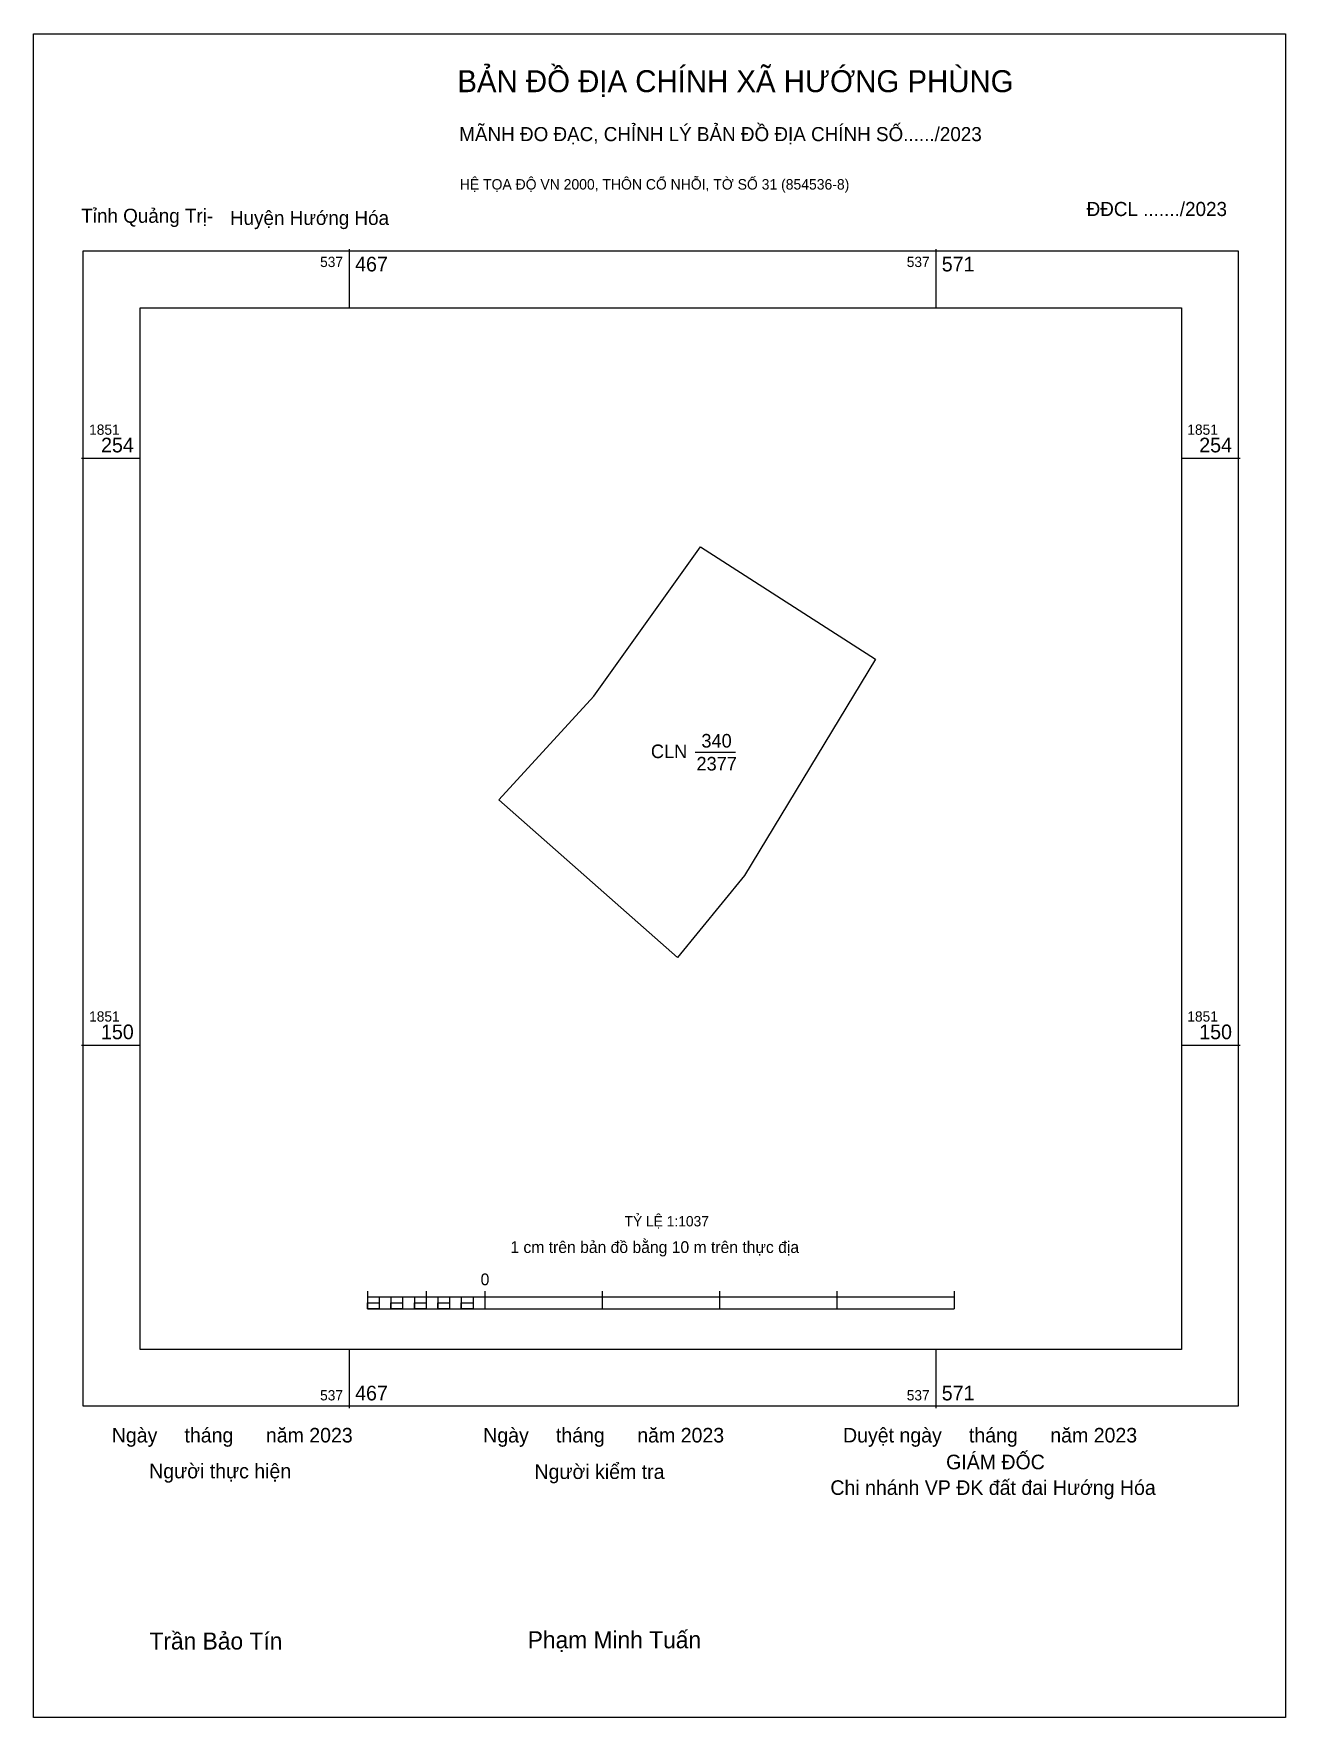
# Model space of a CAD drawing. Extents: x 537412 to 537633, y 1851032 to 1851329.
import ezdxf

# ---------------------------------------------------------------- set-up
doc = ezdxf.new("R2010")
doc.units = 0
for name, color, linetype in [('Level 10', 7, 'Continuous'), ('Level 13', 7, 'Continuous'), ('Level 15', 7, 'Continuous'), ('Level 6', 7, 'Continuous'), ('Level 62', 7, 'Continuous'), ('Level 63', 7, 'Continuous'), ('Level 9', 7, 'Continuous')]:
    doc.layers.add(name, color=color, linetype=linetype)

msp = doc.modelspace()

# ---------------------------------------------------------------- linework, layer by layer
at = {"layer": 'Level 10'}
msp.add_lwpolyline([(537494.06, 1851193.79), (537510.84, 1851212.14), (537529.74, 1851238.54), (537560.66, 1851218.67), (537537.49, 1851180.45), (537525.66, 1851165.91)], close=True, dxfattribs=at)
at = {"layer": 'Level 15'}
msp.add_lwpolyline([(537411.78, 1851329.28), (537633.16, 1851329.28), (537633.16, 1851031.58), (537411.78, 1851031.58)], close=True, dxfattribs=at)
at = {"layer": 'Level 62'}
msp.add_lwpolyline([(537430.6, 1851280.82), (537614.78, 1851280.82), (537614.78, 1851096.64), (537430.6, 1851096.64)], close=True, dxfattribs=at)
at = {"layer": 'Level 63'}
for p, q in [((537467.59, 1851291.2), (537467.59, 1851280.82)), ((537571.35, 1851291.2), (537571.35, 1851280.82)), ((537420.23, 1851254.21), (537430.6, 1851254.21)), ((537614.78, 1851254.21), (537625.16, 1851254.21)), ((537420.23, 1851150.45), (537430.6, 1851150.45)), ((537614.78, 1851150.45), (537625.16, 1851150.45)), ((537470.81, 1851106.94), (537470.81, 1851103.83)), ((537470.81, 1851105.91), (537574.57, 1851105.91)), ((537472.89, 1851105.91), (537472.89, 1851103.83)), ((537474.96, 1851105.91), (537474.96, 1851103.83)), ((537477.04, 1851105.91), (537477.04, 1851103.83)), ((537479.11, 1851105.91), (537479.11, 1851103.83)), ((537481.19, 1851106.94), (537481.19, 1851103.83)), ((537481.19, 1851105.91), (537481.19, 1851103.83)), ((537483.26, 1851105.91), (537483.26, 1851103.83)), ((537485.34, 1851105.91), (537485.34, 1851103.83)), ((537487.41, 1851105.91), (537487.41, 1851103.83)), ((537489.49, 1851105.91), (537489.49, 1851103.83)), ((537491.56, 1851106.94), (537491.56, 1851103.83)), ((537491.56, 1851105.91), (537491.56, 1851103.83)), ((537512.32, 1851106.94), (537512.32, 1851103.83)), ((537533.07, 1851106.94), (537533.07, 1851103.83)), ((537553.82, 1851106.94), (537553.82, 1851103.83)), ((537574.57, 1851106.94), (537574.57, 1851103.83)), ((537470.81, 1851103.83), (537574.57, 1851103.83)), ((537467.59, 1851096.64), (537467.59, 1851086.26)), ((537571.35, 1851096.64), (537571.35, 1851086.26))]:
    msp.add_line(p, q, dxfattribs=at)
for points in [[(537420.55, 1851290.87), (537624.84, 1851290.87), (537624.84, 1851086.58), (537420.55, 1851086.58)], [(537470.81, 1851104.87), (537472.89, 1851104.87), (537472.89, 1851103.83), (537470.81, 1851103.83)], [(537470.81, 1851104.87), (537472.89, 1851104.87), (537472.89, 1851103.83), (537470.81, 1851103.83)], [(537474.96, 1851104.87), (537477.04, 1851104.87), (537477.04, 1851103.83), (537474.96, 1851103.83)], [(537479.11, 1851104.87), (537481.19, 1851104.87), (537481.19, 1851103.83), (537479.11, 1851103.83)], [(537483.26, 1851104.87), (537485.34, 1851104.87), (537485.34, 1851103.83), (537483.26, 1851103.83)], [(537487.41, 1851104.87), (537489.49, 1851104.87), (537489.49, 1851103.83), (537487.41, 1851103.83)]]:
    msp.add_lwpolyline(points, close=True, dxfattribs=at)
at = {"layer": 'Level 9'}
msp.add_line((537528.77, 1851202.23), (537535.92, 1851202.23), dxfattribs=at)

# ---------------------------------------------------------------- texts
at = {"layer": 'Level 13'}
for s, p in [('340', (537529.88, 1851203.06)), ('CLN', (537520.95, 1851201.19)), ('2377', (537529.01, 1851199))]:
    msp.add_text(s, height=2.402, dxfattribs=at).set_placement(p)
at = {"layer": 'Level 6'}
msp.add_text('TỶ LỆ 1:1037', height=1.824, dxfattribs=at).set_placement((537516.29, 1851118.39))
at = {"layer": 'Level 63'}
for s, height, p in [('BẢN ĐỒ ĐỊA CHÍNH XÃ HƯỚNG PHÙNG', 3.8844, (537486.72, 1851318.94)), ('MÃNH ĐO ĐẠC, CHỈNH LÝ BẢN ĐỒ ĐỊA CHÍNH SỐ....../2023', 2.4925, (537487.05, 1851310.28)), ('HỆ TỌA ĐỘ VN 2000, THÔN CỔ NHỖI, TỜ SỐ 31 (854536-8)', 1.8451, (537487.15, 1851301.72)), ('537', 1.816, (537462.44, 1851288.02)), ('467', 2.594, (537468.63, 1851287.24)), ('537', 1.816, (537566.2, 1851288.02)), ('571', 2.594, (537572.39, 1851287.24)), ('1851', 1.816, (537421.59, 1851258.36)), ('254', 2.594, (537423.7, 1851255.25)), ('1851', 1.816, (537615.82, 1851258.36)), ('254', 2.594, (537617.93, 1851255.25)), ('1851', 1.816, (537421.59, 1851154.6)), ('150', 2.594, (537423.69, 1851151.49)), ('1851', 1.816, (537615.82, 1851154.6)), ('150', 2.594, (537617.93, 1851151.49)), ('1 cm trên bản đồ bằng 10 m trên thực địa', 2.0752, (537496.09, 1851113.69)), ('0', 2.08, (537490.83, 1851107.98)), ('537', 1.816, (537462.44, 1851087.62)), ('467', 2.594, (537468.63, 1851087.62)), ('537', 1.816, (537566.2, 1851087.62)), ('571', 2.594, (537572.39, 1851087.62)), ('Ngày     tháng      năm 2023', 2.5818, (537425.6, 1851080.18)), ('Ngày     tháng      năm 2023', 2.5818, (537491.29, 1851080.18)), ('Duyệt ngày     tháng      năm 2023', 2.5818, (537554.93, 1851080.18)), ('Người thực hiện', 2.5818, (537432.21, 1851073.84)), ('Người kiểm tra', 2.5818, (537500.36, 1851073.73)), ('GIÁM ĐỐC', 2.582, (537573.16, 1851075.44)), ('Chi nhánh VP ĐK đất đai Hướng Hóa', 2.5818, (537552.69, 1851070.91)), ('Trần Bảo Tín', 3.0115, (537432.26, 1851043.57)), ('Phạm Minh Tuấn', 3.0115, (537499.16, 1851043.79))]:
    msp.add_text(s, height=height, dxfattribs=at).set_placement(p)
at = {"layer": 'Level 9'}
for s, p in [('ĐĐCL ......./2023', (537598.01, 1851297.04)), ('Tỉnh Quảng Trị-', (537420.2, 1851295.84)), ('Huyện Hướng Hóa', (537446.5, 1851295.46))]:
    msp.add_text(s, height=2.4925, dxfattribs=at).set_placement(p)

doc.saveas('drawing.dxf')
